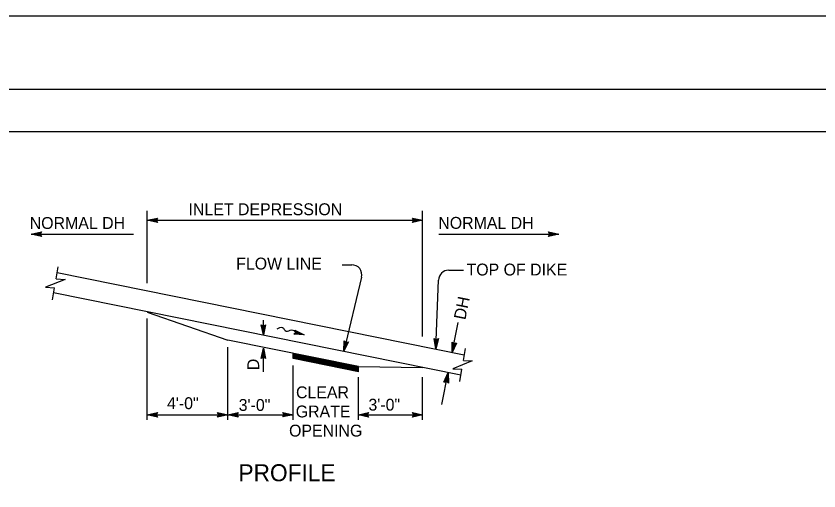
# Model space of a CAD drawing. Extents: x -894 to 866, y -472 to 714.
# Drawn here: x -656.9 to -184, y 434 to 713.6 of the extents above; entities that cross this region are included whole.
import ezdxf

# ---------------------------------------------------------------- set-up
doc = ezdxf.new("R2010")
doc.units = 0
for name, color, linetype in [('border_PLOTTING-ELEMENTS', 7, 'Continuous'), ('border_rw_22x34_Cut_Lines', 7, 'Continuous'), ('border_SHEET', 7, 'Continuous'), ('df_DETAIL-anno', 7, 'Continuous'), ('df_FLOW-LINE', 7, 'Continuous'), ('mc_CURB-GUTTER', 7, 'Continuous'), ('str_Concrete-A', 7, 'Continuous'), ('str_Misc-Steel-A', 7, 'Continuous')]:
    doc.layers.add(name, color=color, linetype=linetype)

msp = doc.modelspace()

# ---------------------------------------------------------------- linework, layer by layer
at = {"layer": 'border_PLOTTING-ELEMENTS'}
for points in [[(-894.04, -472.44), (865.96, -472.44), (865.96, 713.56), (-894.04, 713.56)], [(-864.04, 670.56), (835.96, 670.56), (835.96, -429.44), (-864.04, -429.44)]]:
    msp.add_lwpolyline(points, close=True, dxfattribs=at)
at = {"layer": 'border_rw_22x34_Cut_Lines'}
msp.add_lwpolyline([(-864.04, 670.56), (835.96, 670.56), (835.96, -429.44), (-864.04, -429.44)], close=True, dxfattribs=at)
at = {"layer": 'border_SHEET'}
msp.add_line((-814.04, 645.56), (810.96, 645.56), dxfattribs=at)
at = {"layer": 'df_DETAIL-anno'}
for p, q in [((-579.66, 556.28), (-579.66, 598.89)), ((-417.45, 524.99), (-417.45, 598.89)), ((-579.66, 593.32), (-573.66, 594.65)), ((-579.66, 593.32), (-417.45, 593.32)), ((-573.66, 591.98), (-579.66, 593.32)), ((-579.66, 593.32), (-579.66, 593.32)), ((-573.87, 592.33), (-578.28, 593.32)), ((-578.27, 593.32), (-573.89, 594.29)), ((-576.89, 593.32), (-574.07, 593.94)), ((-574.11, 592.69), (-576.89, 593.32)), ((-575.51, 593.32), (-574.3, 593.58)), ((-574.28, 593.04), (-575.51, 593.32)), ((-573.66, 594.65), (-574.46, 593.32)), ((-574.46, 593.32), (-573.66, 591.98)), ((-573.66, 594.65), (-573.66, 594.65)), ((-573.66, 591.98), (-573.66, 591.98)), ((-422.65, 593.32), (-423.45, 594.66)), ((-423.45, 594.66), (-423.45, 594.66)), ((-423.45, 594.66), (-417.45, 593.32)), ((-417.45, 593.32), (-423.45, 591.99)), ((-423.45, 591.99), (-422.65, 593.32)), ((-423.45, 591.99), (-423.45, 591.99)), ((-423.23, 594.3), (-418.83, 593.32)), ((-418.84, 593.32), (-423.21, 592.35)), ((-420.21, 593.32), (-423.04, 592.7)), ((-423, 593.94), (-420.21, 593.32)), ((-422.82, 593.6), (-421.59, 593.32)), ((-421.59, 593.32), (-422.8, 593.05)), ((-417.45, 593.32), (-417.45, 593.32)), ((-647.94, 585.18), (-641.94, 586.51)), ((-641.94, 586.51), (-642.74, 585.18)), ((-641.94, 586.51), (-641.94, 586.51)), ((-342.45, 585.18), (-343.25, 586.52)), ((-343.25, 586.52), (-343.25, 586.52)), ((-343.25, 586.52), (-337.25, 585.18)), ((-647.94, 585.18), (-587.63, 585.18)), ((-641.94, 583.84), (-647.94, 585.18)), ((-647.94, 585.18), (-647.94, 585.18)), ((-642.15, 584.19), (-646.56, 585.18)), ((-646.55, 585.18), (-642.17, 586.15)), ((-645.17, 585.17), (-642.35, 585.8)), ((-642.39, 584.55), (-645.17, 585.17)), ((-643.79, 585.17), (-642.58, 585.44)), ((-642.56, 584.9), (-643.79, 585.17)), ((-642.74, 585.18), (-641.94, 583.84)), ((-641.94, 583.84), (-641.94, 583.84)), ((-407.83, 585.18), (-337.25, 585.18)), ((-337.25, 585.18), (-343.25, 583.85)), ((-343.25, 583.85), (-342.45, 585.18)), ((-343.25, 583.85), (-343.25, 583.85)), ((-343.04, 586.16), (-338.63, 585.18)), ((-338.64, 585.17), (-343.02, 584.21)), ((-340.02, 585.18), (-342.84, 584.55)), ((-342.8, 585.8), (-340.02, 585.18)), ((-342.63, 585.45), (-341.4, 585.18)), ((-341.4, 585.18), (-342.61, 584.91)), ((-337.25, 585.18), (-337.25, 585.18)), ((-464.91, 567.16), (-459.21, 567.16)), ((-402.08, 563.95), (-393.43, 563.95)), ((-453.38, 559.77), (-463.74, 516.24)), ((-409.59, 517.75), (-408.08, 558.18)), ((-579.66, 475.91), (-579.66, 535.62)), ((-511.23, 525.87), (-511.23, 534.61)), ((-511.23, 525.87), (-512.56, 531.87)), ((-512.56, 531.87), (-512.56, 531.87)), ((-512.56, 531.87), (-511.23, 531.07)), ((-511.23, 527.26), (-512.2, 531.63)), ((-511.23, 528.63), (-511.85, 531.46)), ((-511.23, 530.01), (-511.49, 531.22)), ((-511.23, 531.07), (-509.89, 531.87)), ((-509.89, 531.87), (-511.23, 525.87)), ((-510.25, 531.65), (-511.23, 527.25)), ((-510.61, 531.42), (-511.23, 528.63)), ((-510.95, 531.24), (-511.23, 530.01)), ((-509.89, 531.87), (-509.89, 531.87)), ((-399.99, 515.44), (-396.41, 533.2)), ((-511.23, 525.87), (-511.23, 525.87)), ((-463.74, 516.24), (-463.65, 522.39)), ((-461.05, 521.77), (-463.74, 516.24)), ((-463.65, 522.39), (-463.65, 522.39)), ((-463.65, 522.39), (-462.54, 521.3)), ((-463.42, 517.6), (-463.35, 522.08)), ((-461.44, 521.64), (-463.42, 517.59)), ((-463.1, 518.93), (-463.05, 521.82)), ((-461.85, 521.5), (-463.1, 518.93)), ((-462.78, 520.27), (-462.76, 521.51)), ((-462.23, 521.41), (-462.78, 520.27)), ((-462.54, 521.3), (-461.05, 521.77)), ((-461.05, 521.77), (-461.05, 521.77)), ((-409.59, 517.75), (-410.7, 523.79)), ((-410.7, 523.79), (-410.7, 523.79)), ((-410.7, 523.79), (-409.4, 522.94)), ((-409.59, 517.75), (-410.7, 523.79)), ((-410.7, 523.79), (-410.7, 523.79)), ((-410.7, 523.79), (-409.4, 522.94)), ((-409.54, 519.14), (-410.35, 523.54)), ((-409.54, 519.14), (-410.35, 523.54)), ((-409.49, 520.51), (-410.01, 523.35)), ((-409.49, 520.51), (-410.01, 523.35)), ((-409.43, 521.89), (-409.66, 523.1)), ((-409.43, 521.89), (-409.66, 523.1)), ((-408.03, 523.69), (-409.59, 517.75)), ((-408.03, 523.69), (-409.59, 517.75)), ((-408.39, 523.49), (-409.54, 519.12)), ((-408.39, 523.49), (-409.54, 519.12)), ((-408.76, 523.27), (-409.49, 520.51)), ((-408.76, 523.27), (-409.49, 520.51)), ((-409.11, 523.1), (-409.43, 521.89)), ((-409.11, 523.1), (-409.43, 521.89)), ((-409.4, 522.94), (-408.03, 523.69)), ((-409.4, 522.94), (-408.03, 523.69)), ((-408.03, 523.69), (-408.03, 523.69)), ((-408.03, 523.69), (-408.03, 523.69)), ((-400.11, 521.58), (-400.11, 521.58)), ((-397.49, 521.05), (-397.49, 521.05)), ((-532.16, 475.91), (-532.16, 518.72)), ((-512.57, 512), (-511.23, 518)), ((-512.21, 512.21), (-511.23, 516.62)), ((-511.23, 504.08), (-511.23, 518)), ((-511.23, 518), (-511.23, 518)), ((-511.23, 518), (-509.9, 512)), ((-511.23, 516.61), (-510.26, 512.23)), ((-463.74, 516.24), (-463.74, 516.24)), ((-409.59, 517.75), (-409.59, 517.75)), ((-409.59, 517.75), (-409.59, 517.75)), ((-511.23, 512.8), (-512.57, 512)), ((-512.57, 512), (-512.57, 512)), ((-511.85, 512.45), (-511.23, 515.23)), ((-511.51, 512.62), (-511.23, 513.85)), ((-511.23, 515.23), (-510.61, 512.41)), ((-511.23, 513.85), (-510.97, 512.64)), ((-509.9, 512), (-511.23, 512.8)), ((-509.9, 512), (-509.9, 512)), ((-399.99, 515.44), (-399.99, 515.44)), ((-493.74, 475.91), (-493.74, 507.91)), ((-406.16, 484.87), (-402.36, 503.67)), ((-402.36, 503.67), (-402.36, 503.67)), ((-455.24, 475.91), (-455.24, 500.92)), ((-417.45, 475.91), (-417.45, 501.07)), ((-404.86, 498.06), (-404.86, 498.06)), ((-402.25, 497.53), (-402.25, 497.53)), ((-579.66, 478.76), (-573.66, 480.09)), ((-579.66, 478.76), (-539.87, 478.76)), ((-573.66, 477.42), (-579.66, 478.76)), ((-579.66, 478.76), (-579.66, 478.76)), ((-573.87, 477.77), (-578.28, 478.76)), ((-578.27, 478.76), (-573.89, 479.73)), ((-576.89, 478.75), (-574.07, 479.38)), ((-574.11, 478.13), (-576.89, 478.75)), ((-575.51, 478.75), (-574.3, 479.02)), ((-574.28, 478.48), (-575.51, 478.75)), ((-573.66, 480.09), (-574.46, 478.76)), ((-574.46, 478.76), (-573.66, 477.42)), ((-573.66, 480.09), (-573.66, 480.09)), ((-539.87, 478.76), (-532.16, 478.76)), ((-537.36, 478.76), (-538.16, 480.1)), ((-538.16, 480.1), (-538.16, 480.1)), ((-538.16, 480.1), (-532.16, 478.76)), ((-532.16, 478.76), (-538.16, 477.43)), ((-538.16, 477.43), (-537.36, 478.76)), ((-537.94, 479.74), (-533.54, 478.76)), ((-533.55, 478.75), (-537.92, 477.79)), ((-534.92, 478.76), (-537.75, 478.13)), ((-537.71, 479.38), (-534.92, 478.76)), ((-537.53, 479.03), (-536.3, 478.76)), ((-536.3, 478.76), (-537.51, 478.49)), ((-532.16, 478.76), (-526.16, 480.09)), ((-532.16, 478.76), (-498.4, 478.76)), ((-532.16, 478.76), (-532.16, 478.76)), ((-526.16, 477.42), (-532.16, 478.76)), ((-532.16, 478.76), (-532.16, 478.76)), ((-526.37, 477.77), (-530.78, 478.76)), ((-530.77, 478.76), (-526.39, 479.73)), ((-529.4, 478.75), (-526.57, 479.38)), ((-526.61, 478.13), (-529.4, 478.75)), ((-528.01, 478.75), (-526.81, 479.02)), ((-526.78, 478.48), (-528.01, 478.75)), ((-526.16, 480.09), (-526.96, 478.76)), ((-526.96, 478.76), (-526.16, 477.42)), ((-526.16, 480.09), (-526.16, 480.09)), ((-498.96, 478.91), (-499.76, 480.25)), ((-499.76, 480.25), (-499.76, 480.25)), ((-499.76, 480.25), (-493.76, 478.91)), ((-493.76, 478.91), (-499.76, 477.58)), ((-499.76, 477.58), (-498.96, 478.91)), ((-499.55, 479.9), (-495.14, 478.91)), ((-495.15, 478.91), (-499.53, 477.94)), ((-496.53, 478.91), (-499.35, 478.29)), ((-499.31, 479.54), (-496.53, 478.91)), ((-499.14, 479.19), (-497.91, 478.91)), ((-497.91, 478.91), (-499.12, 478.65)), ((-498.4, 478.91), (-493.76, 478.91)), ((-493.76, 478.91), (-493.76, 478.91)), ((-455.24, 478.76), (-449.24, 480.09)), ((-455.24, 478.76), (-422.08, 478.76)), ((-449.24, 477.42), (-455.24, 478.76)), ((-455.24, 478.76), (-455.24, 478.76)), ((-449.46, 477.77), (-453.86, 478.76)), ((-453.85, 478.76), (-449.48, 479.73)), ((-452.48, 478.75), (-449.65, 479.38)), ((-449.69, 478.13), (-452.48, 478.75)), ((-451.1, 478.75), (-449.89, 479.02)), ((-449.87, 478.48), (-451.1, 478.75)), ((-449.24, 480.09), (-450.04, 478.76)), ((-450.04, 478.76), (-449.24, 477.42)), ((-449.24, 480.09), (-449.24, 480.09)), ((-422.65, 478.76), (-423.45, 480.1)), ((-423.45, 480.1), (-423.45, 480.1)), ((-423.45, 480.1), (-417.45, 478.76)), ((-417.45, 478.76), (-423.45, 477.43)), ((-423.45, 477.43), (-422.65, 478.76)), ((-423.23, 479.74), (-418.83, 478.76)), ((-418.84, 478.75), (-423.21, 477.79)), ((-420.21, 478.76), (-423.04, 478.13)), ((-423, 479.38), (-420.21, 478.76)), ((-422.82, 479.03), (-421.59, 478.76)), ((-421.59, 478.76), (-422.8, 478.49)), ((-422.08, 478.76), (-417.45, 478.76)), ((-417.45, 478.76), (-417.45, 478.76)), ((-573.66, 477.42), (-573.66, 477.42)), ((-538.16, 477.43), (-538.16, 477.43)), ((-526.16, 477.42), (-526.16, 477.42)), ((-499.76, 477.58), (-499.76, 477.58)), ((-449.24, 477.42), (-449.24, 477.42)), ((-423.45, 477.43), (-423.45, 477.43))]:
    msp.add_line(p, q, dxfattribs=at)
for points in [[(-397.49, 521.05), (-399.99, 515.44), (-400.11, 521.58), (-399.8, 521.3), (-399.72, 516.8), (-397.88, 520.92), (-398.27, 520.78), (-399.44, 518.15), (-399.5, 521.02), (-399.19, 520.74), (-399.17, 519.5), (-398.66, 520.64), (-398.96, 520.53), (-400.11, 521.58), (-398.96, 520.53)], [(-404.86, 498.06), (-402.36, 503.67), (-402.25, 497.53), (-402.55, 497.81), (-402.64, 502.31), (-404.47, 498.2), (-404.09, 498.33), (-402.91, 500.97), (-402.86, 498.09), (-403.16, 498.37), (-403.19, 499.61), (-403.7, 498.47), (-403.39, 498.58), (-402.25, 497.53), (-403.39, 498.58)]]:
    msp.add_lwpolyline(points, close=True, dxfattribs=at)
for centre, start, end in [((-459.21, 561.16), 346.6086, 90), ((-402.08, 557.95), 90, 177.8528)]:
    msp.add_arc(centre, 6, start, end, dxfattribs=at)
at = {"layer": 'df_FLOW-LINE'}
for p, q in [((-493.22, 526.38), (-492.14, 527.33)), ((-487.12, 525.98), (-493.22, 526.38)), ((-493.22, 526.38), (-493.22, 526.38)), ((-488.6, 526.38), (-492.89, 526.66)), ((-492.6, 528.69), (-487.12, 525.98)), ((-492.14, 527.33), (-492.6, 528.69)), ((-490.07, 526.77), (-492.58, 526.94)), ((-492.47, 528.29), (-488.6, 526.38)), ((-492.33, 527.89), (-490.07, 526.77)), ((-491.55, 527.17), (-492.25, 527.21)), ((-492.2, 527.49), (-491.55, 527.17)), ((-492.14, 527.33), (-492.14, 527.33)), ((-487.12, 525.98), (-487.12, 525.98))]:
    msp.add_line(p, q, dxfattribs=at)
msp.add_spline([(-503.17, 529.45), (-500.05, 530.28), (-497.76, 528), (-494.64, 528.83), (-492.14, 527.33)], degree=3, dxfattribs=at)
at = {"layer": 'mc_CURB-GUTTER'}
for p, q in [((-633.3, 558.83), (-632.05, 565.94)), ((-392.87, 514), (-632.68, 562.37)), ((-635.47, 546.55), (-634.22, 553.66)), ((-394.95, 502.18), (-634.76, 550.55)), ((-393.44, 510.78), (-392.18, 517.89)), ((-395.6, 498.51), (-394.35, 505.61))]:
    msp.add_line(p, q, dxfattribs=at)
for points in [[(-633.3, 558.83), (-628.02, 558.56), (-639.5, 553.93), (-634.22, 553.66)], [(-393.44, 510.78), (-388.15, 510.52), (-399.63, 505.88), (-394.35, 505.61)]]:
    msp.add_lwpolyline(points, dxfattribs=at)
at = {"layer": 'str_Concrete-A'}
for p, q in [((-579.66, 539.34), (-532.16, 522.7)), ((-455.24, 507.18), (-532.16, 522.7)), ((-455.24, 507.18), (-417.45, 506.68))]:
    msp.add_line(p, q, dxfattribs=at)
at = {"layer": 'str_Misc-Steel-A'}
for p, q in [((-493.74, 511.89), (-493.74, 514.92)), ((-455.25, 507.08), (-493.74, 514.85)), ((-455.24, 506.98), (-493.74, 514.74)), ((-455.25, 506.88), (-493.74, 514.64)), ((-455.25, 506.78), (-493.74, 514.54)), ((-455.25, 506.67), (-493.74, 514.44)), ((-455.25, 506.57), (-493.74, 514.34)), ((-455.24, 506.47), (-493.74, 514.23)), ((-455.24, 506.37), (-493.74, 514.13)), ((-455.25, 506.27), (-493.74, 514.03)), ((-455.25, 506.16), (-493.74, 513.93)), ((-455.24, 506.06), (-493.74, 513.83)), ((-455.25, 505.96), (-493.74, 513.72)), ((-455.25, 505.86), (-493.74, 513.62)), ((-455.25, 505.76), (-493.74, 513.52)), ((-455.25, 505.65), (-493.74, 513.42)), ((-455.24, 505.55), (-493.74, 513.32)), ((-455.24, 505.45), (-493.74, 513.21)), ((-455.25, 505.35), (-493.74, 513.11)), ((-455.25, 505.25), (-493.74, 513.01)), ((-455.25, 505.14), (-493.74, 512.91)), ((-455.25, 505.04), (-493.74, 512.81)), ((-455.26, 504.94), (-493.74, 512.7)), ((-455.26, 504.84), (-493.74, 512.6)), ((-455.24, 504.73), (-493.74, 512.5)), ((-455.24, 504.63), (-493.74, 512.4)), ((-455.24, 504.53), (-493.74, 512.3)), ((-455.25, 504.43), (-493.74, 512.19)), ((-455.25, 504.33), (-493.74, 512.09)), ((-455.24, 504.22), (-493.74, 511.99)), ((-455.24, 504.12), (-493.74, 511.89)), ((-455.24, 504.12), (-455.24, 507.18))]:
    msp.add_line(p, q, dxfattribs=at)

# ---------------------------------------------------------------- texts
at = {"layer": 'df_DETAIL-anno'}
for s, height, p in [('INLET DEPRESSION', 7, (-555.31, 596.34)), ('NORMAL DH', 7, (-648.86, 588.23)), ('NORMAL DH', 7, (-408.19, 588.31)), ('FLOW LINE', 7, (-527.24, 564.36)), ('TOP OF DIKE', 7, (-391.55, 560.84)), ('CLEAR', 7, (-492, 488.57)), ('4\'-0"', 7, (-567.99, 482.16)), ('3\'-0"', 7, (-525.76, 481.12)), ('3\'-0"', 7, (-449.33, 481.3)), ('GRATE', 7, (-492.17, 477.29)), ('OPENING', 7, (-496.09, 466.02)), ('PROFILE', 10, (-525.91, 439.72))]:
    msp.add_text(s, height=height, dxfattribs=at).set_placement(p)
for s, rotation, p in [('DH', 78.7735, (-392.25, 534.4)), ('D', 90, (-513.69, 505.09))]:
    msp.add_text(s, height=7, rotation=rotation, dxfattribs=at).set_placement(p)

doc.saveas('drawing.dxf')
